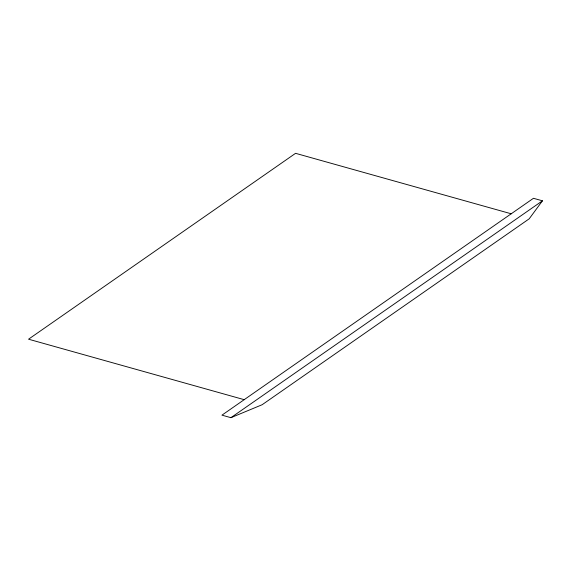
<?xml version="1.0" encoding="UTF-8"?>
<svg xmlns="http://www.w3.org/2000/svg" width="571" height="571" viewBox="0 0 571 571"><rect width="100%" height="100%" fill="white"/><g stroke="black" fill="none" stroke-linecap="round" stroke-linejoin="round"><path stroke-width="0.86" d="M542.45 200.814L529.181 218.829L262.168 404.711L230.934 417.679L221.948 415.16L533.464 198.294L542.45 200.814L230.934 417.679M511.216 213.79L295.564 153.321L28.55 339.203L244.202 399.671"/></g></svg>
